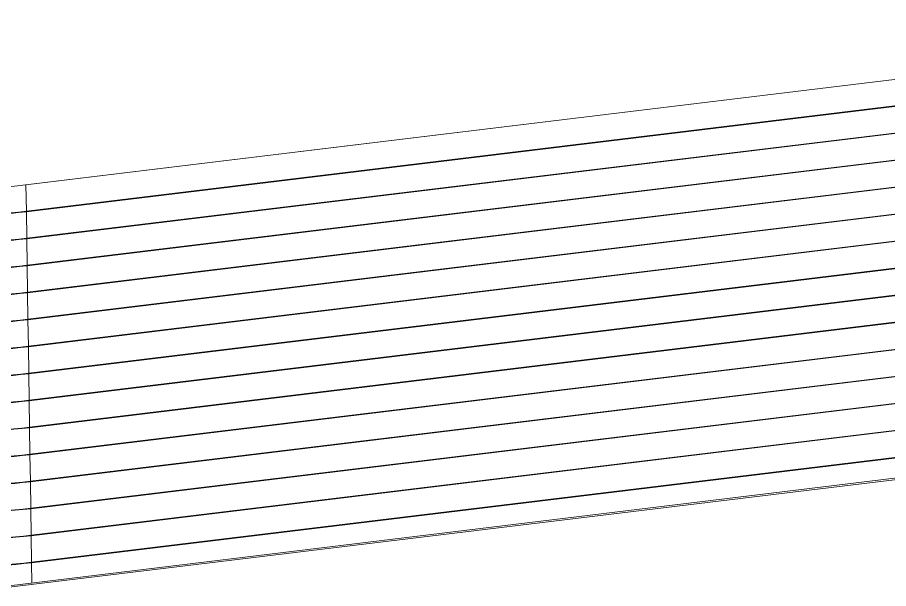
# Model space of a CAD drawing. Header units: millimetres. Extents: x -172 to 1209, y -709 to 1573.
# Drawn here: x 458.23 to 474.15, y 598.72 to 609.16 of the extents above; entities that cross this region are included whole.
import ezdxf

# ---------------------------------------------------------------- set-up
doc = ezdxf.new("R2010")
doc.units = ezdxf.units.MM

msp = doc.modelspace()

# ---------------------------------------------------------------- linework, layer by layer
at = {"color": 7, "linetype": 'Continuous', "lineweight": 15}
for p, q in [((454.626, 605.648), (483.592, 609.164)), ((479.833, 608.708), (458.385, 606.105)), ((458.392, 605.619), (479.84, 608.222)), ((479.84, 608.214), (458.392, 605.611)), ((458.4, 605.126), (479.848, 607.729)), ((479.848, 607.721), (458.4, 605.117)), ((458.407, 604.632), (479.855, 607.235)), ((479.855, 607.227), (458.407, 604.624)), ((458.414, 604.138), (479.862, 606.741)), ((479.862, 606.733), (458.414, 604.13)), ((458.385, 606.105), (458.392, 605.619)), ((458.422, 603.645), (479.869, 606.248)), ((479.87, 606.24), (458.422, 603.636)), ((458.429, 603.151), (479.877, 605.754)), ((479.877, 605.746), (458.429, 603.143)), ((458.392, 605.611), (458.4, 605.126)), ((458.436, 602.657), (479.884, 605.26)), ((479.884, 605.252), (458.436, 602.649)), ((458.4, 605.117), (458.407, 604.632)), ((458.444, 602.163), (479.891, 604.767)), ((479.892, 604.758), (458.444, 602.155)), ((458.407, 604.624), (458.414, 604.138)), ((458.451, 601.67), (479.899, 604.273)), ((479.899, 604.265), (458.451, 601.662)), ((458.414, 604.13), (458.422, 603.645)), ((458.458, 601.176), (479.906, 603.779)), ((479.906, 603.771), (458.458, 601.168)), ((458.422, 603.636), (458.429, 603.151)), ((458.466, 600.682), (479.913, 603.286)), ((479.914, 603.277), (458.466, 600.674)), ((458.429, 603.143), (458.436, 602.657)), ((458.473, 600.189), (479.921, 602.792)), ((479.921, 602.784), (458.473, 600.18)), ((458.436, 602.649), (458.444, 602.163)), ((458.48, 599.695), (479.928, 602.298)), ((479.928, 602.29), (458.48, 599.687)), ((458.444, 602.155), (458.451, 601.67)), ((458.488, 599.201), (479.935, 601.805)), ((479.936, 601.796), (458.488, 599.193)), ((458.451, 601.662), (458.458, 601.176)), ((480.618, 601.508), (457.816, 598.741)), ((457.857, 598.719), (480.659, 601.487)), ((458.458, 601.168), (458.466, 600.682)), ((458.466, 600.674), (458.473, 600.189)), ((458.473, 600.18), (458.48, 599.695)), ((458.48, 599.687), (458.488, 599.201))]:
    msp.add_line(p, q, dxfattribs=at)
at = {"color": 8, "linetype": 'Continuous', "lineweight": 15}
msp.add_line((458.488, 599.193), (458.493, 598.823), dxfattribs=at)
at = {"color": 7, "linetype": 'Continuous', "lineweight": 15}
for centre in [(456.993, 617.551), (456.993, 617.543), (457.001, 617.058), (457.001, 617.049), (457.008, 616.564), (457.008, 616.556), (457.015, 616.07), (457.015, 616.062), (457.023, 615.577), (457.023, 615.568), (457.03, 615.083), (457.03, 615.075), (457.037, 614.589), (457.037, 614.581), (457.045, 614.096), (457.045, 614.087), (457.052, 613.602), (457.052, 613.594), (457.059, 613.108), (457.059, 613.1), (457.067, 612.615), (457.067, 612.606), (457.074, 612.121), (457.074, 612.113), (457.081, 611.627), (457.081, 611.619), (457.089, 611.133), (457.089, 611.125)]:
    msp.add_arc(centre, 12.014, 265.7232, 276.687, dxfattribs=at)

doc.saveas('drawing.dxf')
